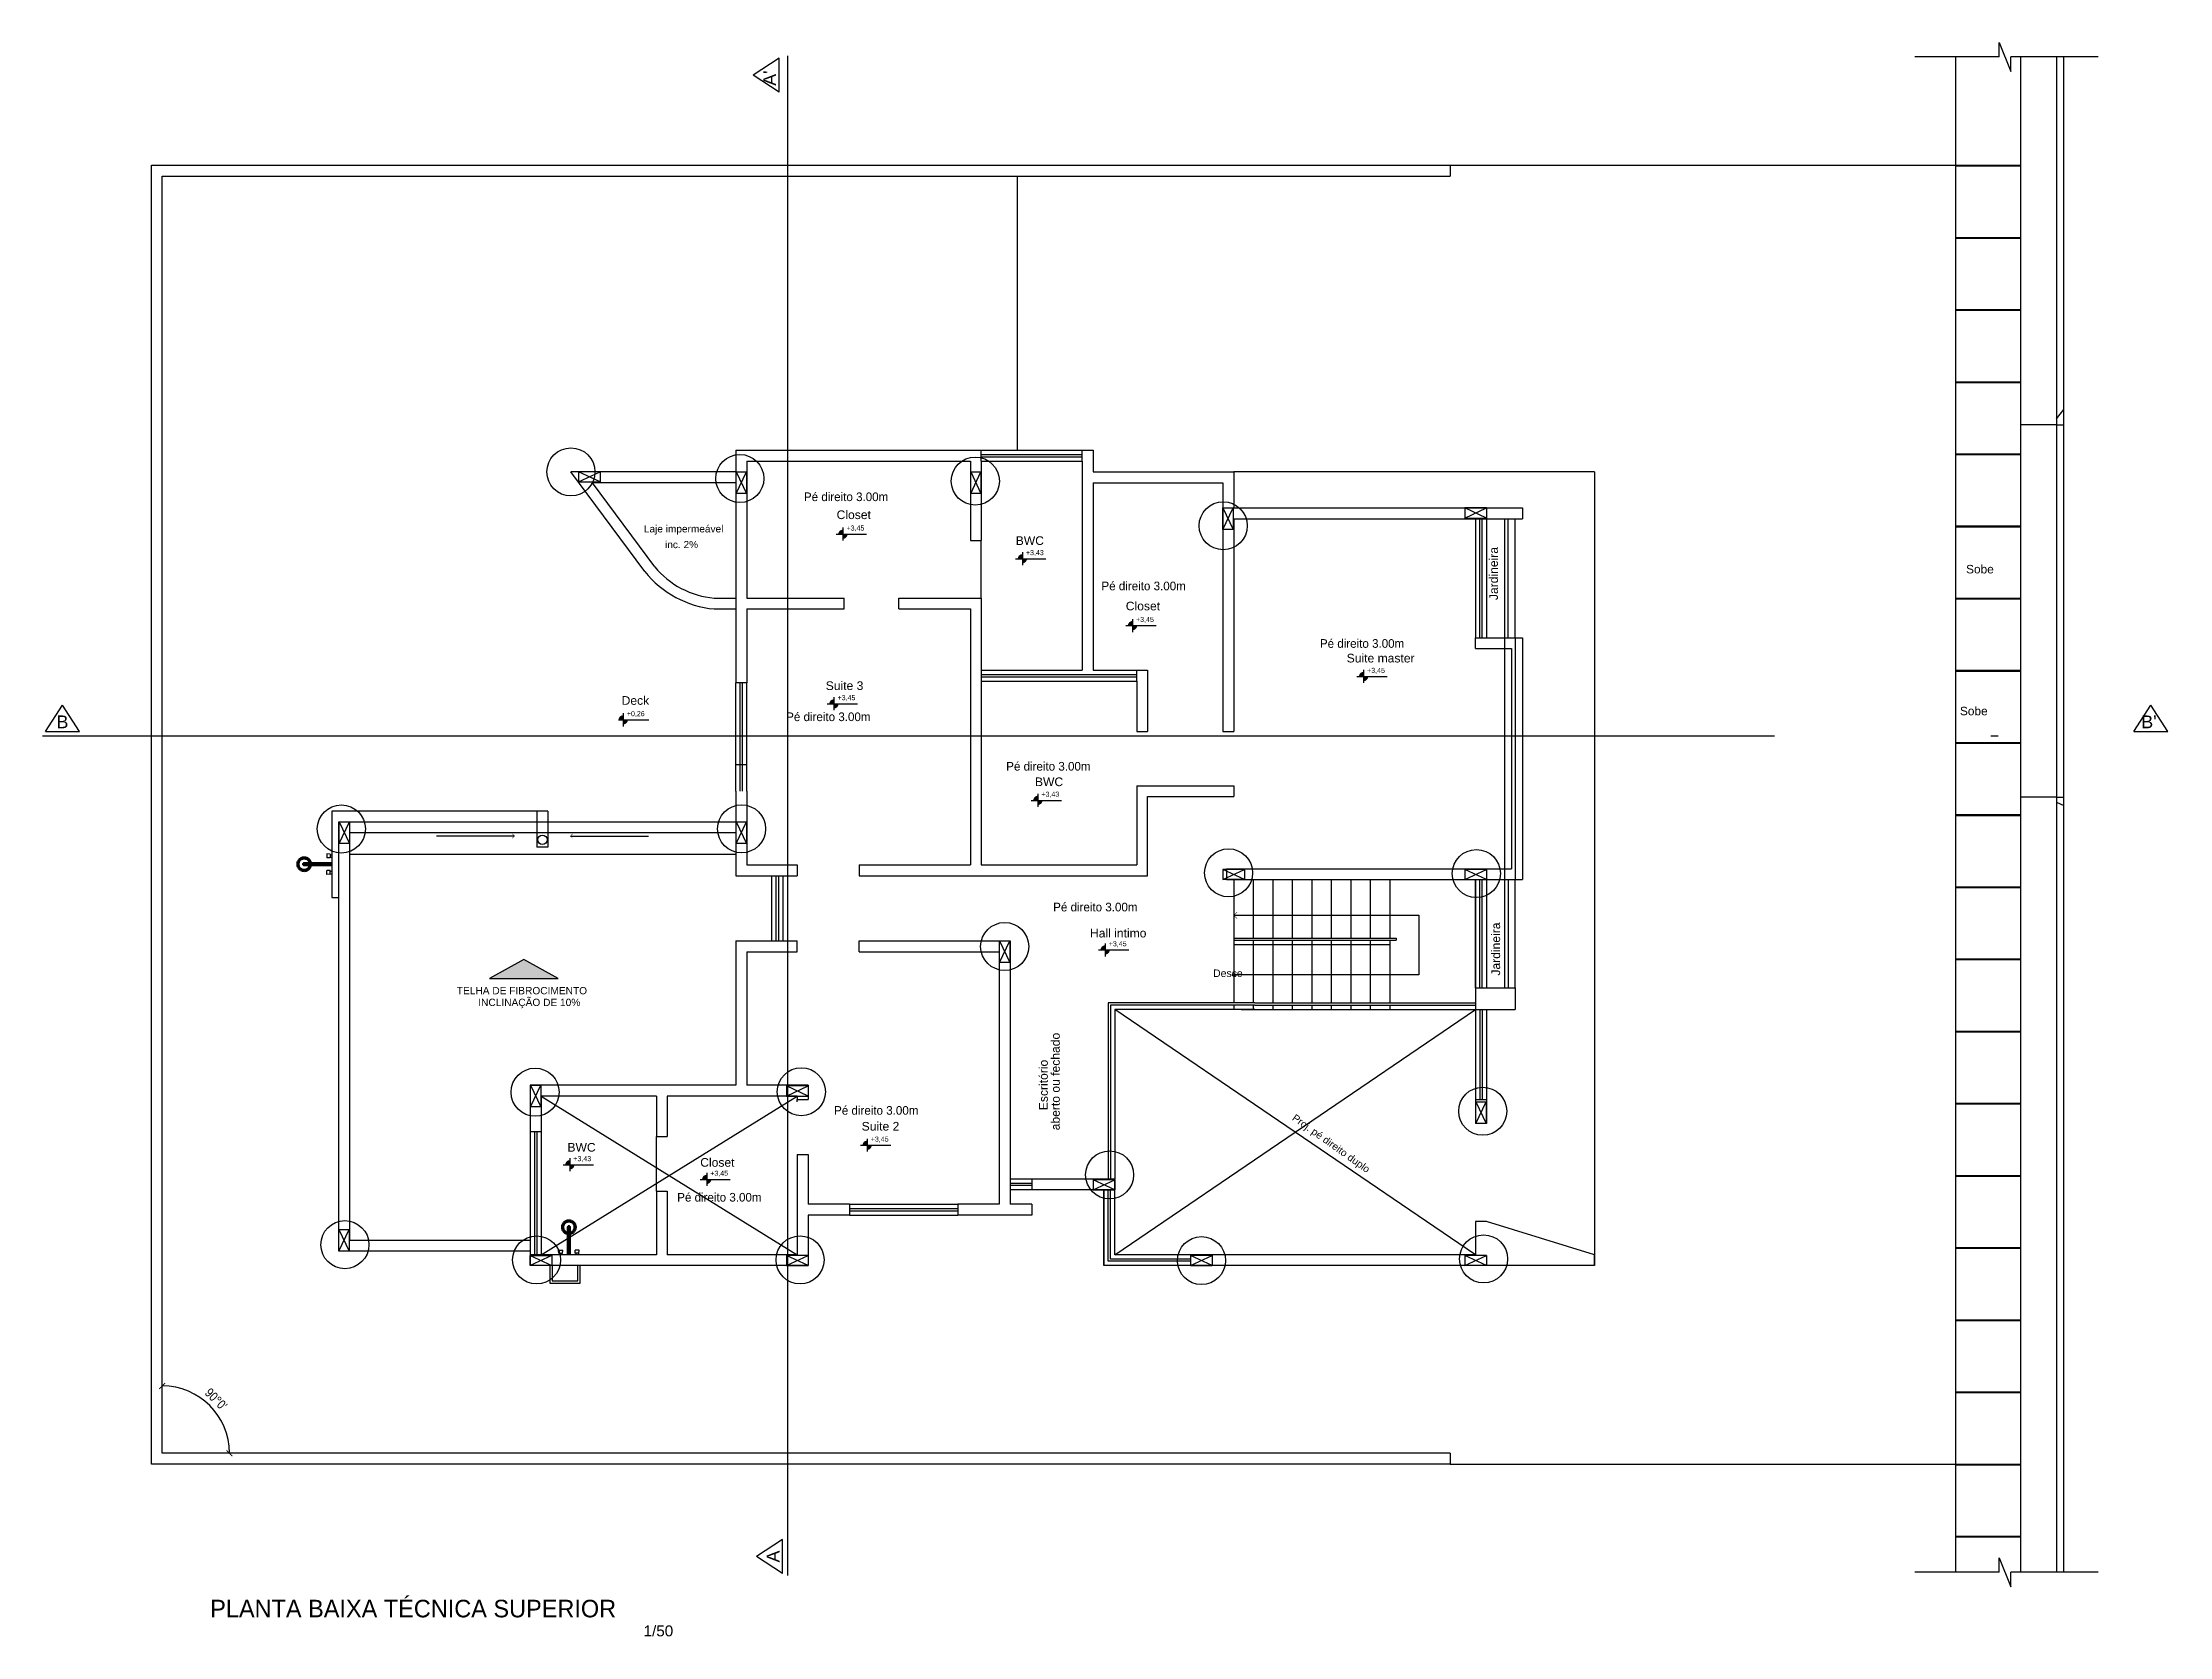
# Model space of a CAD drawing. Header units: millimetres. Extents: x 464.3 to 493.8, y 298 to 320.1.
import ezdxf

# ---------------------------------------------------------------- set-up
doc = ezdxf.new("R2010")
doc.units = ezdxf.units.MM
for name, pattern in [('ACAD_ISO02W100', [15, 12, -3]), ('ACAD_ISO04W100', [30, 24, -3, 0, -3]), ('DASHED', [70, 50, -20])]:
    doc.linetypes.add(name, pattern=pattern)
doc.layers.add('A-AREA-IDEN', color=7, linetype='Continuous', lineweight=5)
for name, color, linetype in [('Bwc eletros móveis textos', 7, 'Continuous'), ('cota', 7, 'Continuous'), ('Linha corte', 1, 'ACAD_ISO04W100'), ('LINHAS GERAIS', 7, 'Continuous'), ('LINHAS GERAIS.', 7, 'Continuous'), ('Parede', 210, 'Continuous'), ('PAREDE CORTADA 0.6', 210, 'Continuous'), ('PAREDE CORTE 03', 151, 'Continuous'), ('PAREDE CORTE 04', 201, 'Continuous'), ('PILAR', 3, 'Continuous'), ('PILAR 1', 3, 'Continuous'), ('texto', 7, 'Continuous'), ('TEXTO-02', 7, 'Continuous')]:
    doc.layers.add(name, color=color, linetype=linetype)
doc.styles.add('ARIAL NARROW', font='ARIALN.TTF')
doc.styles.add('CP', font='swiss.ttf', dxfattribs={"height": 0.12})
doc.styles.get("Standard").update_dxf_attribs({"font": 'arial.ttf'})
doc.styles.add('STYLE1', font='arial.ttf', dxfattribs={"height": 0.35})
doc.styles.add('Utsaah', font='', dxfattribs={"height": 0.147484})
doc.styles.get('Utsaah').set_extended_font_data('Utsaah')
doc.dimstyles.new('1-50', dxfattribs={"dimscale": 50, "dimtxt": 0.0017, "dimasz": 0.0011, "dimexe": 0.02, "dimexo": 0.04, "dimgap": 0.0008, "dimtad": 1, "dimzin": 4, "dimdsep": 46, "dimtxsty": 'ARIAL NARROW', "dimblk": 'BLOCO-COTA', "dimcen": 0.0013, "dimse1": 1, "dimse2": 1, "dimsd1": 1, "dimsd2": 1, "dimclrd": 256, "dimclre": 256, "dimclrt": 7, "dimaunit": 1, "dimadec": 1, "dimazin": 0, "dimtfac": 1, "dimtix": 1, "dimtmove": 2, "dimatfit": 3, "dimldrblk": 'SETA', "dimfxl": 1, "dimtolj": 1, "dimtzin": 4, "dimarcsym": 0})
doc.dimstyles.new('1-75', dxfattribs={"dimscale": 75, "dimtxt": 0.0017, "dimasz": 0.0011, "dimexe": 0.02, "dimexo": 0.04, "dimgap": 0.0008, "dimtad": 3, "dimzin": 4, "dimdsep": 46, "dimtxsty": 'ARIAL NARROW', "dimblk": 'ARCHTICK', "dimcen": 0.0013, "dimse1": 1, "dimse2": 1, "dimclrd": 256, "dimclre": 256, "dimclrt": 7, "dimaunit": 1, "dimadec": 1, "dimazin": 0, "dimtfac": 1, "dimtix": 1, "dimtmove": 2, "dimatfit": 3, "dimldrblk": 'SETA', "dimfxl": 1, "dimtolj": 1, "dimtzin": 4, "dimarcsym": 0})

# ---------------------------------------------------------------- blocks, each defined once
blk = doc.blocks.new('wefw')
at = {"layer": 'LINHAS GERAIS.'}
for p, q in [((2057.71, 1201.165), (2057.69, 1201.165)), ((2057.71, 1201.13), (2057.69, 1201.13)), ((2057.71, 1201.172), (2057.755, 1201.176)), ((2057.71, 1201.172), (2057.71, 1201.122)), ((2057.71, 1201.122), (2057.755, 1201.119)), ((2057.755, 1201.176), (2057.755, 1201.119)), ((2057.71, 1200.936), (2057.69, 1200.936)), ((2057.71, 1200.902), (2057.69, 1200.902)), ((2057.71, 1200.944), (2057.755, 1200.947)), ((2057.71, 1200.894), (2057.71, 1200.944)), ((2057.71, 1200.894), (2057.755, 1200.89)), ((2057.755, 1200.89), (2057.755, 1200.947))]:
    blk.add_line(p, q, dxfattribs=at)
at = {"layer": 'Parede', "color": 7, "linetype": 'DASHED', "lineweight": 50, "ltscale": 0.2}
for p, q in [((2058.073, 1201.047), (2057.69, 1201.047)), ((2058.073, 1201.019), (2057.69, 1201.019))]:
    blk.add_line(p, q, dxfattribs=at)
for centre, radius, start, end in [((2058.071, 1201.033), 0.0944, 188.4801, 171.5199), ((2058.071, 1201.033), 0.0793, 190.118, 169.882), ((2058.073, 1201.033), 0.0139, 270, 90)]:
    blk.add_arc(centre, radius, start, end, dxfattribs=at)
blk = doc.blocks.new('_ArchTick')
at = {"color": 0, "linetype": 'ByBlock', "const_width": 0.15}
blk.add_lwpolyline([(-0.5, -0.5), (0.5, 0.5)], dxfattribs=at)
blk = doc.blocks.new('SETA')
at = {"color": 0}
blk.add_line((0, 0), (-1.5, 0), dxfattribs=at)
at = {"color": 0, "const_width": 0.1}
blk.add_lwpolyline([(-0.57, 0.57), (0, 0), (-0.57, -0.57)], dxfattribs=at)
blk = doc.blocks.new('BLOCO-COTA')
at = {"color": 0, "linetype": 'ByBlock'}
for p, q in [((0, -1.5), (0, 1.5)), ((-1, 0), (1, 0))]:
    blk.add_line(p, q, dxfattribs=at)
at = {"const_width": 0.2}
blk.add_lwpolyline([(-0.53, -0.53), (0.53, 0.53)], dxfattribs=at)
blk = doc.blocks.new('*D7')
at = {"layer": 'Defpoints', "color": 0}
for p in [(465.993, 318.277), (466.8, 301.043), (465.993, 300.577), (465.993, 300.577), (483.843, 300.577)]:
    blk.add_point(p, dxfattribs=at)
at = {"layer": 'LINHAS GERAIS', "lineweight": -2}
blk.add_arc((465.993, 300.577), 0.933, 0, 90, dxfattribs=at)
at = {"layer": 'LINHAS GERAIS', "lineweight": -2, "xscale": 0.0825, "yscale": 0.0825, "zscale": 0.0825}
for p, rotation in [((465.993, 301.51), 179.999999999997), ((466.925, 300.577), 270)]:
    blk.add_blockref('_ArchTick', p, dxfattribs=dict(at, rotation=rotation))
at = {"layer": 'LINHAS GERAIS', "color": 7, "insert": (466.74, 301.325), "char_height": 0.1275, "attachment_point": 5, "rotation": 315, "style": 'ARIAL NARROW'}
blk.add_mtext("\\A1;90%%d0'", dxfattribs=at)
blk = doc.blocks.new('trtrtrrrrt')
at = {"layer": 'Bwc eletros móveis textos', "color": 1, "ltscale": 100}
for p, q in [((2187.516, 1351.161), (2187.156, 1350.926)), ((2187.516, 1350.69), (2187.516, 1351.161)), ((2187.516, 1350.69), (2187.156, 1350.926)), ((2177.351, 1341.833), (2177.587, 1342.194)), ((2177.823, 1341.833), (2177.587, 1342.194)), ((2206.29, 1341.833), (2206.526, 1342.194)), ((2206.762, 1341.833), (2206.526, 1342.194)), ((2177.351, 1341.833), (2177.823, 1341.833)), ((2206.29, 1341.833), (2206.762, 1341.833)), ((2187.565, 1330.634), (2187.204, 1330.398)), ((2187.565, 1330.163), (2187.565, 1330.634)), ((2187.565, 1330.163), (2187.204, 1330.398))]:
    blk.add_line(p, q, dxfattribs=at)
at = {"layer": 'Linha corte'}
for p, q in [((2187.639, 1330.136), (2187.638, 1351.194)), ((2177.31, 1341.77), (2206.783, 1341.77))]:
    blk.add_line(p, q, dxfattribs=at)
at = {"layer": 'Bwc eletros móveis textos', "color": 1, "ltscale": 100, "width": 1.30642, "attachment_point": 3}
for s, insert, char_height, rotation in [("A'", (2187.297, 1350.992), 0.1765, 89.9723), ('B', (2177.669, 1342.053), 0.177, 359.9723), ("B'", (2206.605, 1342.053), 0.1765, 359.9723), ('A', (2187.346, 1330.48), 0.177, 89.9723)]:
    blk.add_mtext(s, dxfattribs=dict(at, insert=insert, char_height=char_height, rotation=rotation))

msp = doc.modelspace()

# ---------------------------------------------------------------- hatches: boundary and pattern name
at = {"layer": 'cota'}
h = msp.add_hatch(color=256, dxfattribs=at)
h.dxf.hatch_style = 1
h.paths.add_polyline_path([(471.004, 307.419), (471.481, 307.158), (470.528, 307.158)])
at = {"layer": 'LINHAS GERAIS.'}
h = msp.add_hatch(color=256, dxfattribs=at)
h.paths.add_polyline_path([(475.426, 313.377, 0.414214), (475.362, 313.313), (475.426, 313.313)])
h.paths.add_polyline_path([(475.49, 313.313), (475.426, 313.313), (475.426, 313.249, 0.414214)])
h = msp.add_hatch(color=256, dxfattribs=at)
h.paths.add_polyline_path([(477.913, 313.037, 0.414214), (477.849, 312.973), (477.913, 312.973)])
h.paths.add_polyline_path([(477.977, 312.973), (477.913, 312.973), (477.913, 312.909, 0.414214)])
h = msp.add_hatch(color=256, dxfattribs=at)
h.paths.add_polyline_path([(479.439, 312.11, 0.414214), (479.375, 312.046), (479.439, 312.046)])
h.paths.add_polyline_path([(479.503, 312.046), (479.439, 312.046), (479.439, 311.982, 0.414214)])
h = msp.add_hatch(color=256, dxfattribs=at)
h.paths.add_polyline_path([(482.641, 311.405, 0.414214), (482.577, 311.341), (482.641, 311.341)])
h.paths.add_polyline_path([(482.705, 311.341), (482.641, 311.341), (482.641, 311.277, 0.414214)])
h = msp.add_hatch(color=256, dxfattribs=at)
h.paths.add_polyline_path([(475.302, 311.026, 0.414214), (475.238, 310.962), (475.302, 310.962)])
h.paths.add_polyline_path([(475.366, 310.962), (475.302, 310.962), (475.302, 310.898, 0.414214)])
h = msp.add_hatch(color=256, dxfattribs=at)
h.paths.add_polyline_path([(472.382, 310.805, 0.414214), (472.318, 310.741), (472.382, 310.741)])
h.paths.add_polyline_path([(472.446, 310.741), (472.382, 310.741), (472.382, 310.677, 0.414214)])
h = msp.add_hatch(color=256, dxfattribs=at)
h.paths.add_polyline_path([(478.128, 309.689, 0.414214), (478.064, 309.625), (478.128, 309.625)])
h.paths.add_polyline_path([(478.192, 309.625), (478.128, 309.625), (478.128, 309.561, 0.414214)])
h = msp.add_hatch(color=256, dxfattribs=at)
h.paths.add_polyline_path([(479.06, 307.615, 0.414214), (478.996, 307.551), (479.06, 307.551)])
h.paths.add_polyline_path([(479.124, 307.551), (479.06, 307.551), (479.06, 307.487, 0.414214)])
h = msp.add_hatch(color=256, dxfattribs=at)
h.paths.add_polyline_path([(475.762, 304.909, 0.414214), (475.698, 304.845), (475.762, 304.845)])
h.paths.add_polyline_path([(475.826, 304.845), (475.762, 304.845), (475.762, 304.781, 0.414214)])
h = msp.add_hatch(color=256, dxfattribs=at)
h.paths.add_polyline_path([(471.642, 304.638, 0.414214), (471.578, 304.574), (471.642, 304.574)])
h.paths.add_polyline_path([(471.706, 304.574), (471.642, 304.574), (471.642, 304.51, 0.414214)])
h = msp.add_hatch(color=256, dxfattribs=at)
h.paths.add_polyline_path([(473.539, 304.436, 0.414214), (473.475, 304.372), (473.539, 304.372)])
h.paths.add_polyline_path([(473.603, 304.372), (473.539, 304.372), (473.539, 304.308, 0.414214)])

# ---------------------------------------------------------------- linework, layer by layer
at = {"layer": 'cota'}
msp.add_lwpolyline([(471.004, 307.419), (471.004, 307.419), (470.528, 307.158), (471.481, 307.158)], close=True, dxfattribs=at)
at = {"layer": 'Linha corte'}
for p, q in [((491.45, 319.927), (491.45, 320.127)), ((491.45, 320.127), (491.608, 319.727)), ((491.45, 319.927), (491.45, 320.127)), ((491.45, 320.127), (491.608, 319.727)), ((491.45, 319.927), (490.282, 319.927)), ((491.45, 319.927), (490.282, 319.927)), ((491.608, 319.727), (491.61, 319.927)), ((492.819, 319.927), (491.61, 319.927)), ((491.45, 298.927), (490.282, 298.927)), ((491.45, 298.927), (490.282, 298.927)), ((491.45, 298.927), (491.45, 299.127)), ((491.45, 299.127), (491.608, 298.727)), ((491.45, 298.927), (491.45, 299.127)), ((491.45, 299.127), (491.608, 298.727)), ((491.608, 298.727), (491.61, 298.927)), ((492.819, 298.927), (491.61, 298.927))]:
    msp.add_line(p, q, dxfattribs=at)
at = {"layer": 'LINHAS GERAIS'}
for p, q in [((465.843, 300.427), (465.843, 318.427)), ((465.843, 318.427), (483.843, 318.427)), ((483.843, 318.427), (483.843, 318.277)), ((465.993, 300.577), (465.993, 318.277)), ((465.993, 318.277), (483.843, 318.277)), ((484.193, 313.527), (484.193, 311.877)), ((484.253, 311.877), (484.253, 313.527)), ((484.283, 311.877), (484.283, 313.527)), ((484.343, 313.527), (484.343, 311.877)), ((484.643, 311.877), (484.643, 313.527)), ((484.743, 311.877), (484.743, 313.527)), ((477.343, 312.427), (477.343, 313.227)), ((473.943, 309.753), (473.943, 311.253)), ((474.003, 309.753), (474.003, 311.253)), ((474.033, 309.753), (474.033, 311.253)), ((474.093, 309.753), (474.093, 311.253)), ((471.336, 309.326), (471.336, 309.327)), ((468.593, 308.877), (473.943, 308.877)), ((474.443, 307.677), (474.443, 308.58)), ((474.503, 307.677), (474.503, 308.58)), ((474.533, 308.58), (474.533, 307.677)), ((474.593, 308.58), (474.593, 307.677)), ((474.593, 308.58), (474.593, 307.677)), ((480.843, 308.527), (480.843, 307.627)), ((481.113, 308.527), (481.113, 307.717)), ((481.383, 308.527), (481.383, 307.717)), ((481.653, 308.527), (481.653, 307.717)), ((481.923, 308.527), (481.923, 307.717)), ((482.193, 308.527), (482.193, 307.717)), ((482.463, 308.527), (482.463, 307.717)), ((482.733, 308.527), (482.733, 307.717)), ((483.003, 308.527), (483.003, 307.717)), ((484.193, 308.527), (484.193, 306.727)), ((484.193, 307.027), (484.193, 308.527)), ((484.253, 307.027), (484.253, 308.527)), ((484.283, 307.027), (484.283, 308.527)), ((484.343, 308.527), (484.343, 307.027)), ((484.643, 308.527), (484.643, 307.027)), ((484.743, 307.027), (484.743, 308.527)), ((480.843, 307.717), (483.093, 307.717)), ((483.093, 307.717), (483.093, 307.687)), ((480.843, 307.687), (483.093, 307.687)), ((480.843, 307.627), (483.003, 307.627)), ((480.843, 307.627), (480.843, 306.817)), ((481.113, 307.687), (481.113, 307.627)), ((481.113, 307.627), (481.113, 306.817)), ((481.383, 307.687), (481.383, 307.627)), ((481.383, 307.627), (481.383, 306.817)), ((481.653, 307.687), (481.653, 307.627)), ((481.653, 307.627), (481.653, 306.817)), ((481.923, 307.687), (481.923, 307.627)), ((481.923, 307.627), (481.923, 306.817)), ((482.193, 307.687), (482.193, 307.627)), ((482.193, 307.627), (482.193, 306.817)), ((482.463, 307.687), (482.463, 307.627)), ((482.463, 307.627), (482.463, 306.817)), ((482.733, 307.687), (482.733, 307.627)), ((482.733, 307.627), (482.733, 306.817)), ((483.003, 307.687), (483.003, 307.627)), ((483.003, 307.627), (483.003, 306.817)), ((483.408, 307.205), (480.843, 307.205)), ((479.103, 306.817), (479.103, 304.377)), ((481.133, 306.817), (479.103, 306.817)), ((481.133, 306.817), (484.193, 306.817)), ((479.133, 306.787), (479.133, 304.377)), ((481.133, 306.787), (479.133, 306.787)), ((479.193, 306.727), (479.193, 304.377)), ((481.133, 306.727), (479.193, 306.727)), ((480.843, 306.787), (480.843, 306.727)), ((480.943, 306.727), (484.193, 306.727)), ((481.113, 306.787), (481.113, 306.727)), ((481.133, 306.787), (484.193, 306.787)), ((481.383, 306.787), (481.383, 306.727)), ((481.653, 306.787), (481.653, 306.727)), ((481.923, 306.787), (481.923, 306.727)), ((482.193, 306.787), (482.193, 306.727)), ((482.463, 306.787), (482.463, 306.727)), ((482.733, 306.787), (482.733, 306.727)), ((483.003, 306.787), (483.003, 306.727)), ((484.193, 306.727), (484.193, 305.477)), ((484.253, 306.727), (484.253, 305.477)), ((484.283, 306.727), (484.283, 305.477)), ((484.343, 306.727), (484.343, 305.477)), ((474.793, 305.447), (474.793, 305.477)), ((472.843, 304.207), (472.843, 304.967)), ((478.043, 304.377), (477.743, 304.377)), ((478.043, 304.317), (477.743, 304.317)), ((478.043, 304.287), (477.743, 304.287)), ((478.043, 304.227), (477.743, 304.227)), ((479.043, 304.227), (479.043, 303.177)), ((479.193, 303.327), (479.193, 304.227)), ((475.518, 304.027), (477.018, 304.027)), ((475.518, 303.967), (477.018, 303.967)), ((475.518, 303.937), (477.018, 303.937)), ((475.518, 303.877), (477.018, 303.877)), ((480.243, 303.327), (479.193, 303.327)), ((471.365, 303.177), (471.365, 302.935)), ((471.395, 303.177), (471.395, 302.965)), ((471.755, 302.965), (471.755, 303.177)), ((471.785, 302.935), (471.785, 303.177)), ((480.243, 303.177), (479.043, 303.177)), ((471.365, 302.935), (471.785, 302.935)), ((471.395, 302.965), (471.755, 302.965)), ((483.843, 300.427), (465.843, 300.427)), ((483.843, 300.577), (465.993, 300.577)), ((483.843, 300.577), (483.843, 300.427))]:
    msp.add_line(p, q, dxfattribs=at)
at = {"layer": 'LINHAS GERAIS', "color": 8}
for p, q in [((490.843, 318.427), (491.743, 318.427)), ((490.843, 318.417), (491.743, 318.417)), ((490.843, 317.427), (491.743, 317.427)), ((490.843, 317.417), (491.743, 317.417)), ((490.843, 316.427), (491.743, 316.427)), ((490.843, 316.417), (491.743, 316.417)), ((490.843, 315.427), (491.743, 315.427)), ((490.843, 315.417), (491.743, 315.417)), ((492.243, 314.827), (491.743, 314.827)), ((492.243, 314.91), (492.343, 315.041)), ((492.243, 314.827), (492.343, 314.827)), ((490.843, 314.427), (491.743, 314.427)), ((490.843, 314.417), (491.743, 314.417)), ((490.843, 313.427), (491.743, 313.427)), ((490.843, 313.417), (491.743, 313.417)), ((490.843, 312.427), (491.743, 312.427)), ((490.843, 312.417), (491.743, 312.417)), ((490.843, 311.427), (491.743, 311.427)), ((490.843, 311.417), (491.743, 311.417)), ((490.843, 310.427), (491.743, 310.427)), ((490.843, 310.417), (491.743, 310.417)), ((492.243, 309.67), (491.743, 309.67)), ((492.243, 309.67), (492.343, 309.67)), ((492.243, 309.601), (492.343, 309.554)), ((490.843, 309.427), (491.743, 309.427)), ((490.843, 309.417), (491.743, 309.417)), ((490.843, 308.427), (491.743, 308.427)), ((490.843, 308.417), (491.743, 308.417)), ((490.843, 307.427), (491.743, 307.427)), ((490.843, 307.417), (491.743, 307.417)), ((490.843, 306.427), (491.743, 306.427)), ((490.843, 306.417), (491.743, 306.417)), ((490.843, 305.427), (491.743, 305.427)), ((490.843, 305.417), (491.743, 305.417)), ((490.843, 304.427), (491.743, 304.427)), ((490.843, 304.417), (491.743, 304.417)), ((490.843, 303.427), (491.743, 303.427)), ((490.843, 303.417), (491.743, 303.417)), ((490.843, 302.427), (491.743, 302.427)), ((490.843, 302.417), (491.743, 302.417)), ((490.843, 301.427), (491.743, 301.427)), ((490.843, 301.417), (491.743, 301.417)), ((490.843, 300.427), (491.743, 300.427)), ((490.843, 300.417), (491.743, 300.417)), ((490.843, 299.427), (491.743, 299.427)), ((490.843, 299.417), (491.743, 299.417))]:
    msp.add_line(p, q, dxfattribs=at)
at = {"layer": 'LINHAS GERAIS', "linetype": 'ACAD_ISO02W100'}
for p, q in [((477.343, 314.327), (477.343, 314.477)), ((478.743, 314.327), (478.743, 314.477)), ((477.343, 314.417), (478.743, 314.417)), ((477.343, 314.387), (478.743, 314.387)), ((484.593, 313.527), (484.593, 307.027)), ((484.743, 311.877), (484.743, 308.527)), ((477.343, 311.427), (477.343, 311.277)), ((477.343, 311.367), (479.495, 311.367)), ((477.343, 311.337), (479.498, 311.337)), ((479.498, 311.277), (479.498, 311.427)), ((471.186, 309.477), (471.186, 308.977)), ((471.336, 309.327), (471.336, 308.977)), ((471.336, 308.977), (471.186, 308.977)), ((484.193, 303.327), (479.193, 306.727)), ((479.193, 303.327), (484.193, 306.727)), ((471.243, 303.327), (474.793, 305.527)), ((471.243, 305.527), (474.793, 303.327)), ((471.243, 305.029), (471.093, 305.029)), ((471.153, 305.029), (471.153, 303.327)), ((471.183, 305.029), (471.183, 303.327)), ((471.243, 303.327), (471.093, 303.327))]:
    msp.add_line(p, q, dxfattribs=at)
at = {"layer": 'LINHAS GERAIS'}
for points in [[(480.243, 303.177), (479.043, 303.177), (479.043, 304.227)], [(480.243, 303.237), (479.103, 303.237), (479.103, 304.227)], [(480.243, 303.267), (479.133, 303.267), (479.133, 304.227)]]:
    msp.add_lwpolyline(points, dxfattribs=at)
for centre, radius in [((471.263, 309.078), 0.066), ((480.843, 307.205), 0.02)]:
    msp.add_circle(centre, radius, dxfattribs=at)
at = {"layer": 'LINHAS GERAIS.', "color": 8}
for p, q in [((490.842, 319.927), (490.842, 298.927)), ((491.742, 319.927), (491.742, 298.927)), ((492.242, 319.927), (492.242, 298.927)), ((492.342, 319.927), (492.342, 298.927)), ((483.843, 318.427), (490.843, 318.427)), ((477.844, 314.477), (477.844, 318.277)), ((485.843, 314.177), (480.843, 314.177)), ((485.843, 314.177), (485.843, 303.177)), ((483.843, 300.427), (490.843, 300.427))]:
    msp.add_line(p, q, dxfattribs=at)
at = {"layer": 'LINHAS GERAIS.'}
for p, q in [((475.333, 313.313), (475.754, 313.313)), ((475.362, 313.313), (475.49, 313.313)), ((475.426, 313.404), (475.426, 313.224)), ((477.913, 313.064), (477.913, 312.884)), ((477.82, 312.973), (478.24, 312.973)), ((477.849, 312.973), (477.977, 312.973)), ((479.439, 312.137), (479.439, 311.957)), ((479.346, 312.046), (479.766, 312.046)), ((479.375, 312.046), (479.503, 312.046)), ((482.548, 311.341), (482.968, 311.341)), ((482.577, 311.341), (482.705, 311.341)), ((482.641, 311.432), (482.641, 311.252)), ((475.209, 310.962), (475.63, 310.962)), ((475.238, 310.962), (475.366, 310.962)), ((475.302, 311.053), (475.302, 310.873)), ((472.318, 310.741), (472.739, 310.741)), ((472.318, 310.741), (472.446, 310.741)), ((472.382, 310.831), (472.382, 310.65)), ((478.035, 309.625), (478.456, 309.625)), ((478.064, 309.625), (478.192, 309.625)), ((478.128, 309.716), (478.128, 309.536)), ((478.967, 307.551), (479.388, 307.551)), ((478.996, 307.551), (479.124, 307.551)), ((479.06, 307.642), (479.06, 307.462)), ((475.669, 304.845), (476.09, 304.845)), ((475.698, 304.845), (475.826, 304.845)), ((475.762, 304.936), (475.762, 304.756)), ((471.549, 304.574), (471.97, 304.574)), ((471.578, 304.574), (471.706, 304.574)), ((471.642, 304.664), (471.642, 304.484)), ((473.539, 304.463), (473.539, 304.283)), ((473.446, 304.372), (473.866, 304.372)), ((473.475, 304.372), (473.603, 304.372))]:
    msp.add_line(p, q, dxfattribs=at)
at = {"layer": 'PAREDE CORTADA 0.6'}
for p, q in [((473.943, 314.477), (478.893, 314.477)), ((473.943, 314.477), (473.943, 312.277)), ((478.893, 314.477), (478.893, 314.177)), ((474.093, 314.327), (477.193, 314.327)), ((474.093, 314.327), (474.093, 312.427)), ((477.193, 314.327), (477.193, 313.227)), ((477.343, 314.327), (478.743, 314.327)), ((477.343, 314.327), (477.343, 313.227)), ((478.743, 314.327), (478.743, 311.427)), ((478.893, 314.177), (480.843, 314.177)), ((478.893, 314.027), (480.693, 314.027)), ((478.893, 314.027), (478.893, 311.427)), ((480.693, 314.027), (480.693, 310.577)), ((480.843, 314.177), (480.843, 313.677)), ((480.843, 313.677), (484.843, 313.677)), ((484.843, 313.677), (484.843, 313.527)), ((480.843, 313.527), (484.843, 313.527)), ((480.843, 313.527), (480.843, 310.577)), ((477.193, 313.227), (477.343, 313.227)), ((474.093, 312.427), (475.443, 312.427)), ((475.443, 312.277), (475.443, 312.427)), ((476.203, 312.427), (477.343, 312.427)), ((476.203, 312.277), (476.203, 312.427)), ((477.343, 312.427), (477.343, 311.427)), ((473.943, 312.277), (473.943, 311.253)), ((474.093, 312.277), (475.443, 312.277)), ((474.093, 312.277), (474.093, 311.253)), ((474.093, 312.277), (474.093, 311.253)), ((476.203, 312.277), (477.193, 312.277)), ((477.193, 312.277), (477.193, 308.73)), ((484.193, 311.877), (484.843, 311.877)), ((484.193, 311.727), (484.193, 311.877)), ((484.843, 311.877), (484.843, 308.527)), ((484.193, 311.727), (484.693, 311.727)), ((484.693, 311.727), (484.693, 308.677)), ((474.093, 311.253), (473.943, 311.253)), ((477.343, 311.427), (478.743, 311.427)), ((477.343, 311.277), (479.498, 311.277)), ((477.343, 311.277), (477.343, 308.73)), ((478.893, 311.427), (479.648, 311.427)), ((479.498, 311.277), (479.498, 310.577)), ((479.648, 311.427), (479.648, 310.577)), ((479.498, 310.577), (479.648, 310.577)), ((480.693, 310.577), (480.843, 310.577)), ((474.093, 310.118), (473.943, 310.118)), ((479.498, 309.827), (479.498, 308.73)), ((479.498, 309.827), (480.843, 309.827)), ((480.843, 309.827), (480.843, 309.677)), ((473.943, 309.753), (473.943, 308.58)), ((474.093, 309.753), (474.093, 308.73)), ((474.093, 309.753), (474.093, 308.73)), ((479.648, 309.677), (480.843, 309.677)), ((479.648, 308.58), (479.648, 309.677)), ((474.093, 308.73), (474.793, 308.73)), ((474.793, 308.73), (474.793, 308.58)), ((475.653, 308.73), (477.193, 308.73)), ((475.653, 308.73), (475.653, 308.58)), ((477.343, 308.73), (479.498, 308.73)), ((480.743, 308.677), (480.843, 308.677)), ((480.743, 308.677), (480.743, 308.527)), ((480.843, 308.677), (484.693, 308.677)), ((473.943, 308.58), (474.793, 308.58)), ((475.653, 308.58), (479.648, 308.58)), ((480.743, 308.527), (484.193, 308.527)), ((484.193, 308.527), (484.843, 308.527)), ((473.943, 307.677), (474.793, 307.677)), ((473.943, 307.677), (473.943, 305.677)), ((473.943, 307.677), (473.943, 305.677)), ((474.093, 307.527), (474.793, 307.527)), ((474.093, 307.527), (474.093, 305.677)), ((474.093, 307.527), (474.093, 305.677)), ((474.793, 307.527), (474.793, 307.677)), ((475.653, 307.677), (477.743, 307.677)), ((475.653, 307.527), (475.653, 307.677)), ((475.653, 307.527), (477.593, 307.527)), ((477.593, 307.527), (477.593, 304.027)), ((477.743, 307.677), (477.743, 304.027)), ((484.193, 307.027), (484.193, 306.727)), ((484.193, 307.027), (484.743, 307.027)), ((484.743, 307.027), (484.743, 306.727)), ((484.193, 306.727), (484.743, 306.727)), ((473.943, 305.677), (471.093, 305.677)), ((471.093, 305.677), (471.093, 303.177)), ((474.943, 305.677), (474.093, 305.677)), ((474.943, 305.677), (474.943, 305.477)), ((472.843, 305.527), (471.243, 305.527)), ((471.243, 305.527), (471.243, 303.327)), ((472.843, 305.527), (472.843, 304.967)), ((472.993, 305.527), (472.993, 304.967)), ((474.793, 305.527), (472.993, 305.527)), ((474.793, 305.527), (474.793, 305.477)), ((474.793, 305.477), (474.943, 305.477)), ((484.193, 305.477), (484.193, 305.148)), ((484.193, 305.477), (484.343, 305.477)), ((484.343, 305.477), (484.343, 305.146)), ((484.193, 305.148), (484.193, 305.146)), ((484.343, 305.146), (484.193, 305.146)), ((472.843, 304.967), (472.993, 304.967)), ((474.793, 304.717), (474.793, 303.327)), ((474.793, 304.717), (474.943, 304.717)), ((474.943, 304.717), (474.943, 304.027)), ((477.743, 304.527), (477.743, 304.027)), ((472.843, 304.207), (472.843, 303.327)), ((472.843, 304.207), (472.993, 304.207)), ((472.993, 304.207), (472.993, 303.327)), ((478.043, 304.377), (478.043, 304.227)), ((479.193, 304.377), (478.043, 304.377)), ((479.193, 304.227), (478.043, 304.227)), ((479.193, 304.227), (479.193, 304.377)), ((475.518, 304.027), (474.943, 304.027)), ((474.943, 303.877), (474.943, 303.177)), ((475.518, 303.877), (474.943, 303.877)), ((475.518, 304.027), (475.518, 303.877)), ((477.593, 304.027), (477.018, 304.027)), ((477.018, 304.027), (477.018, 303.877)), ((478.043, 303.877), (477.018, 303.877)), ((478.043, 304.027), (477.743, 304.027)), ((478.043, 304.027), (478.043, 303.877)), ((484.193, 303.786), (484.193, 303.327)), ((484.343, 303.786), (484.193, 303.786)), ((485.843, 303.327), (484.343, 303.786)), ((472.843, 303.327), (471.243, 303.327)), ((474.793, 303.327), (472.993, 303.327)), ((484.193, 303.327), (480.243, 303.327)), ((480.243, 303.327), (480.243, 303.177)), ((474.943, 303.177), (471.093, 303.177)), ((485.843, 303.177), (480.243, 303.177))]:
    msp.add_line(p, q, dxfattribs=at)
at = {"layer": 'PAREDE CORTADA 0.6', "color": 8}
msp.add_line((485.843, 303.177), (485.843, 303.327), dxfattribs=at)
at = {"layer": 'PAREDE CORTE 03'}
for p, q in [((472.682, 312.796), (471.657, 314.177)), ((473.943, 314.177), (471.657, 314.177)), ((472.818, 312.861), (471.958, 314.027)), ((473.943, 314.027), (471.958, 314.027)), ((473.643, 312.427), (473.943, 312.427)), ((473.643, 312.277), (473.943, 312.277)), ((468.343, 309.477), (468.343, 308.277)), ((471.336, 309.477), (468.343, 309.477)), ((471.336, 309.477), (471.336, 309.327)), ((468.343, 308.277), (468.443, 308.277))]:
    msp.add_line(p, q, dxfattribs=at)
for centre, radius, start, end in [((473.772, 313.667), 1.396, 218.6372, 264.6733), ((473.748, 313.628), 1.205, 219.4785, 264.9766)]:
    msp.add_arc(centre, radius, start, end, dxfattribs=at)
at = {"layer": 'PAREDE CORTE 04'}
for p, q in [((468.443, 303.377), (468.443, 309.327)), ((468.443, 309.327), (473.943, 309.327)), ((468.593, 303.527), (468.593, 309.177)), ((468.593, 309.177), (473.943, 309.177)), ((471.093, 303.377), (468.443, 303.377)), ((471.093, 303.527), (468.593, 303.527))]:
    msp.add_line(p, q, dxfattribs=at)
at = {"layer": 'PILAR'}
for p, q in [((471.761, 314.037), (472.061, 314.037)), ((473.948, 313.877), (474.088, 314.177)), ((473.948, 314.177), (474.088, 313.877)), ((477.198, 313.877), (477.338, 314.177)), ((477.198, 314.177), (477.338, 313.877)), ((480.693, 313.377), (480.833, 313.677)), ((480.693, 313.677), (480.833, 313.377)), ((484.043, 313.537), (484.343, 313.537)), ((468.448, 309.027), (468.588, 309.327)), ((468.448, 309.327), (468.588, 309.027)), ((473.948, 309.027), (474.088, 309.327)), ((473.948, 309.327), (474.088, 309.027)), ((480.693, 308.532), (480.993, 308.532)), ((484.043, 308.527), (484.343, 308.527)), ((477.598, 307.377), (477.738, 307.677)), ((477.598, 307.677), (477.738, 307.377)), ((471.098, 305.377), (471.238, 305.677)), ((471.098, 305.677), (471.238, 305.377)), ((474.643, 305.527), (474.943, 305.527)), ((484.198, 305.146), (484.338, 305.446)), ((484.198, 305.446), (484.338, 305.146)), ((478.893, 304.227), (479.193, 304.227)), ((468.443, 303.677), (468.583, 303.377)), ((468.443, 303.377), (468.583, 303.677)), ((471.093, 303.317), (471.393, 303.177)), ((471.393, 303.317), (471.093, 303.177)), ((474.643, 303.177), (474.943, 303.177)), ((480.243, 303.177), (480.543, 303.177)), ((484.043, 303.182), (484.343, 303.182))]:
    msp.add_line(p, q, dxfattribs=at)
for points in [[(472.061, 314.177), (472.061, 314.037), (471.761, 314.177), (471.761, 314.037), (472.061, 314.177), (471.761, 314.177)], [(484.343, 313.677), (484.343, 313.537), (484.043, 313.677), (484.043, 313.537), (484.343, 313.677), (484.043, 313.677)], [(480.993, 308.667), (480.993, 308.527), (480.693, 308.667), (480.693, 308.527), (480.993, 308.667), (480.693, 308.667)], [(484.343, 308.667), (484.343, 308.527), (484.043, 308.667), (484.043, 308.527), (484.343, 308.667), (484.043, 308.667)], [(474.943, 305.667), (474.943, 305.527), (474.643, 305.667), (474.643, 305.527), (474.943, 305.667), (474.643, 305.667)], [(479.193, 304.367), (479.193, 304.227), (478.893, 304.367), (478.893, 304.227), (479.193, 304.367), (478.893, 304.367)], [(474.943, 303.317), (474.943, 303.177), (474.643, 303.317), (474.643, 303.177), (474.943, 303.317), (474.643, 303.317)], [(480.543, 303.317), (480.543, 303.177), (480.243, 303.317), (480.243, 303.177), (480.543, 303.317), (480.243, 303.317)], [(484.343, 303.317), (484.343, 303.177), (484.043, 303.317), (484.043, 303.177), (484.343, 303.317), (484.043, 303.317)]]:
    msp.add_lwpolyline(points, dxfattribs=at)
for points in [[(474.088, 314.177), (474.088, 313.877), (473.948, 313.877), (473.948, 314.177)], [(477.338, 314.177), (477.338, 313.877), (477.198, 313.877), (477.198, 314.177)], [(480.833, 313.677), (480.833, 313.377), (480.693, 313.377), (480.693, 313.677)], [(468.588, 309.327), (468.588, 309.027), (468.448, 309.027), (468.448, 309.327)], [(474.088, 309.327), (474.088, 309.027), (473.948, 309.027), (473.948, 309.327)], [(477.738, 307.677), (477.738, 307.377), (477.598, 307.377), (477.598, 307.677)], [(471.238, 305.677), (471.238, 305.377), (471.098, 305.377), (471.098, 305.677)], [(484.338, 305.446), (484.338, 305.146), (484.198, 305.146), (484.198, 305.446)], [(468.443, 303.677), (468.583, 303.677), (468.583, 303.377), (468.443, 303.377)], [(471.393, 303.177), (471.093, 303.177), (471.093, 303.317), (471.393, 303.317)]]:
    msp.add_lwpolyline(points, close=True, dxfattribs=at)
at = {"layer": 'PILAR 1'}
for centre in [(471.657, 314.177), (473.998, 314.085), (477.261, 314.05), (480.696, 313.43), (468.476, 309.228), (474.022, 309.23), (480.77, 308.62), (484.204, 308.61), (477.668, 307.599), (471.161, 305.58), (474.85, 305.587), (484.292, 305.316), (479.122, 304.434), (468.525, 303.467), (471.182, 303.255), (474.832, 303.256), (480.395, 303.246), (484.304, 303.27)]:
    msp.add_circle(centre, 0.333, dxfattribs=at)

# ---------------------------------------------------------------- block references
at = {"layer": 'LINHAS GERAIS'}
msp.add_blockref('trtrtrrrrt', (-1712.975, -1031.252), dxfattribs=at)
at = {"layer": 'LINHAS GERAIS.', "rotation": 180}
msp.add_blockref('wefw', (2526.032, 1509.773), dxfattribs=at)
at = {"layer": 'LINHAS GERAIS.', "xscale": -1, "rotation": 269.9999999998914}
msp.add_blockref('wefw', (-729.404, -1754.362), dxfattribs=at)

# ---------------------------------------------------------------- texts
at = {"layer": 'A-AREA-IDEN', "color": 1, "style": 'Utsaah'}
for p in [(474.886, 313.772), (479.009, 312.536), (482.036, 311.739), (474.64, 310.723), (477.689, 310.037), (478.34, 308.086), (475.304, 305.268), (473.13, 304.064)]:
    msp.add_text('Pé direito 3.00m', height=0.12, dxfattribs=at).set_placement(p)
at = {"layer": 'LINHAS GERAIS'}
for s, height, style, p in [('Laje impermeável', 0.1, 'CP', (472.668, 313.338)), ('inc. 2%%%', 0.1, 'CP', (472.961, 313.12)), ('PLANTA BAIXA TÉCNICA SUPERIOR', 0.24338, 'Utsaah', (466.659, 298.302))]:
    msp.add_text(s, height=height, dxfattribs=dict(at, style=style)).set_placement(p)
at = {"layer": 'LINHAS GERAIS.', "style": 'STYLE1'}
for s, p in [('TELHA DE FIBROCIMENTO', (470.076, 306.937)), ('INCLINAÇÃO DE 10%%%', (470.373, 306.775))]:
    msp.add_text(s, height=0.10067, rotation=359.9974, dxfattribs=at).set_placement(p)
at = {"layer": 'texto', "style": 'CP'}
for s, height, p in [('Closet', 0.12, (475.339, 313.523)), ('+3,45', 0.07, (475.476, 313.364)), ('BWC', 0.12, (477.821, 313.164)), ('+3,43', 0.07, (477.962, 313.023)), ('Sobe', 0.1177, (490.99, 312.77)), ('Closet', 0.12, (479.346, 312.258)), ('+3,45', 0.07, (479.488, 312.097)), ('Suite master', 0.12, (482.407, 311.536)), ('Suite 3', 0.12, (475.188, 311.154)), ('+3,45', 0.07, (482.69, 311.391)), ('Deck', 0.12, (472.36, 310.949)), ('+3,45', 0.07, (475.352, 311.013)), ('+0,26', 0.07, (472.432, 310.791)), ('Sobe', 0.1177, (490.905, 310.804)), ('BWC', 0.12, (478.087, 309.822)), ('+3,43', 0.07, (478.177, 309.675)), ('Hall intimo', 0.12, (478.85, 307.725)), ('+3,45', 0.07, (479.11, 307.602)), ('Desce', 0.1036, (480.556, 307.177)), ('Suite 2', 0.12, (475.686, 305.048)), ('BWC', 0.12, (471.609, 304.756)), ('+3,45', 0.07, (475.812, 304.895)), ('+3,43', 0.07, (471.691, 304.624)), ('Closet', 0.12, (473.449, 304.547)), ('+3,45', 0.07, (473.588, 304.422))]:
    msp.add_text(s, height=height, dxfattribs=at).set_placement(p)
for s, height, rotation, p in [('Jardineira', 0.12, 90, (484.503, 312.4)), ('Jardineira', 0.12, 90, (484.533, 307.196)), ('aberto ou fechado', 0.12, 90, (478.431, 305.052)), ('Escritório', 0.12, 90, (478.265, 305.331)), ('Proj. pé direito duplo', 0.1, 324.4539, (481.642, 305.202))]:
    msp.add_text(s, height=height, rotation=rotation, dxfattribs=at).set_placement(p)
at = {"layer": 'TEXTO-02', "style": 'STYLE1'}
msp.add_text('  1/50', height=0.151, dxfattribs=at).set_placement((472.547, 298.039))

# ---------------------------------------------------------------- dimensions: what is measured, and where the dimension line sits
at = {"layer": 'LINHAS GERAIS'}
dim = msp.add_angular_dim_2l(base=(466.8, 301.043), line1=((483.843, 300.577), (465.993, 300.577)), line2=((465.993, 300.577), (465.993, 318.277)), dimstyle='1-75', dxfattribs=at)
dim.commit()
dim.dimension.update_dxf_attribs({"geometry": '*D7', "text_midpoint": (466.74, 301.325)})

# ---------------------------------------------------------------- leaders
for points, dimstyle in [([(470.876, 309.13), (469.795, 309.13)], '1-50'), ([(471.65, 309.13), (472.731, 309.13)], '1-50'), ([(480.843, 308.032), (483.408, 308.032), (483.408, 307.205)], '1-75')]:
    msp.add_leader(points, dimstyle=dimstyle, override={"dimgap": 0.0008, "dimtad": 0}, dxfattribs=at)

doc.saveas('drawing.dxf')
